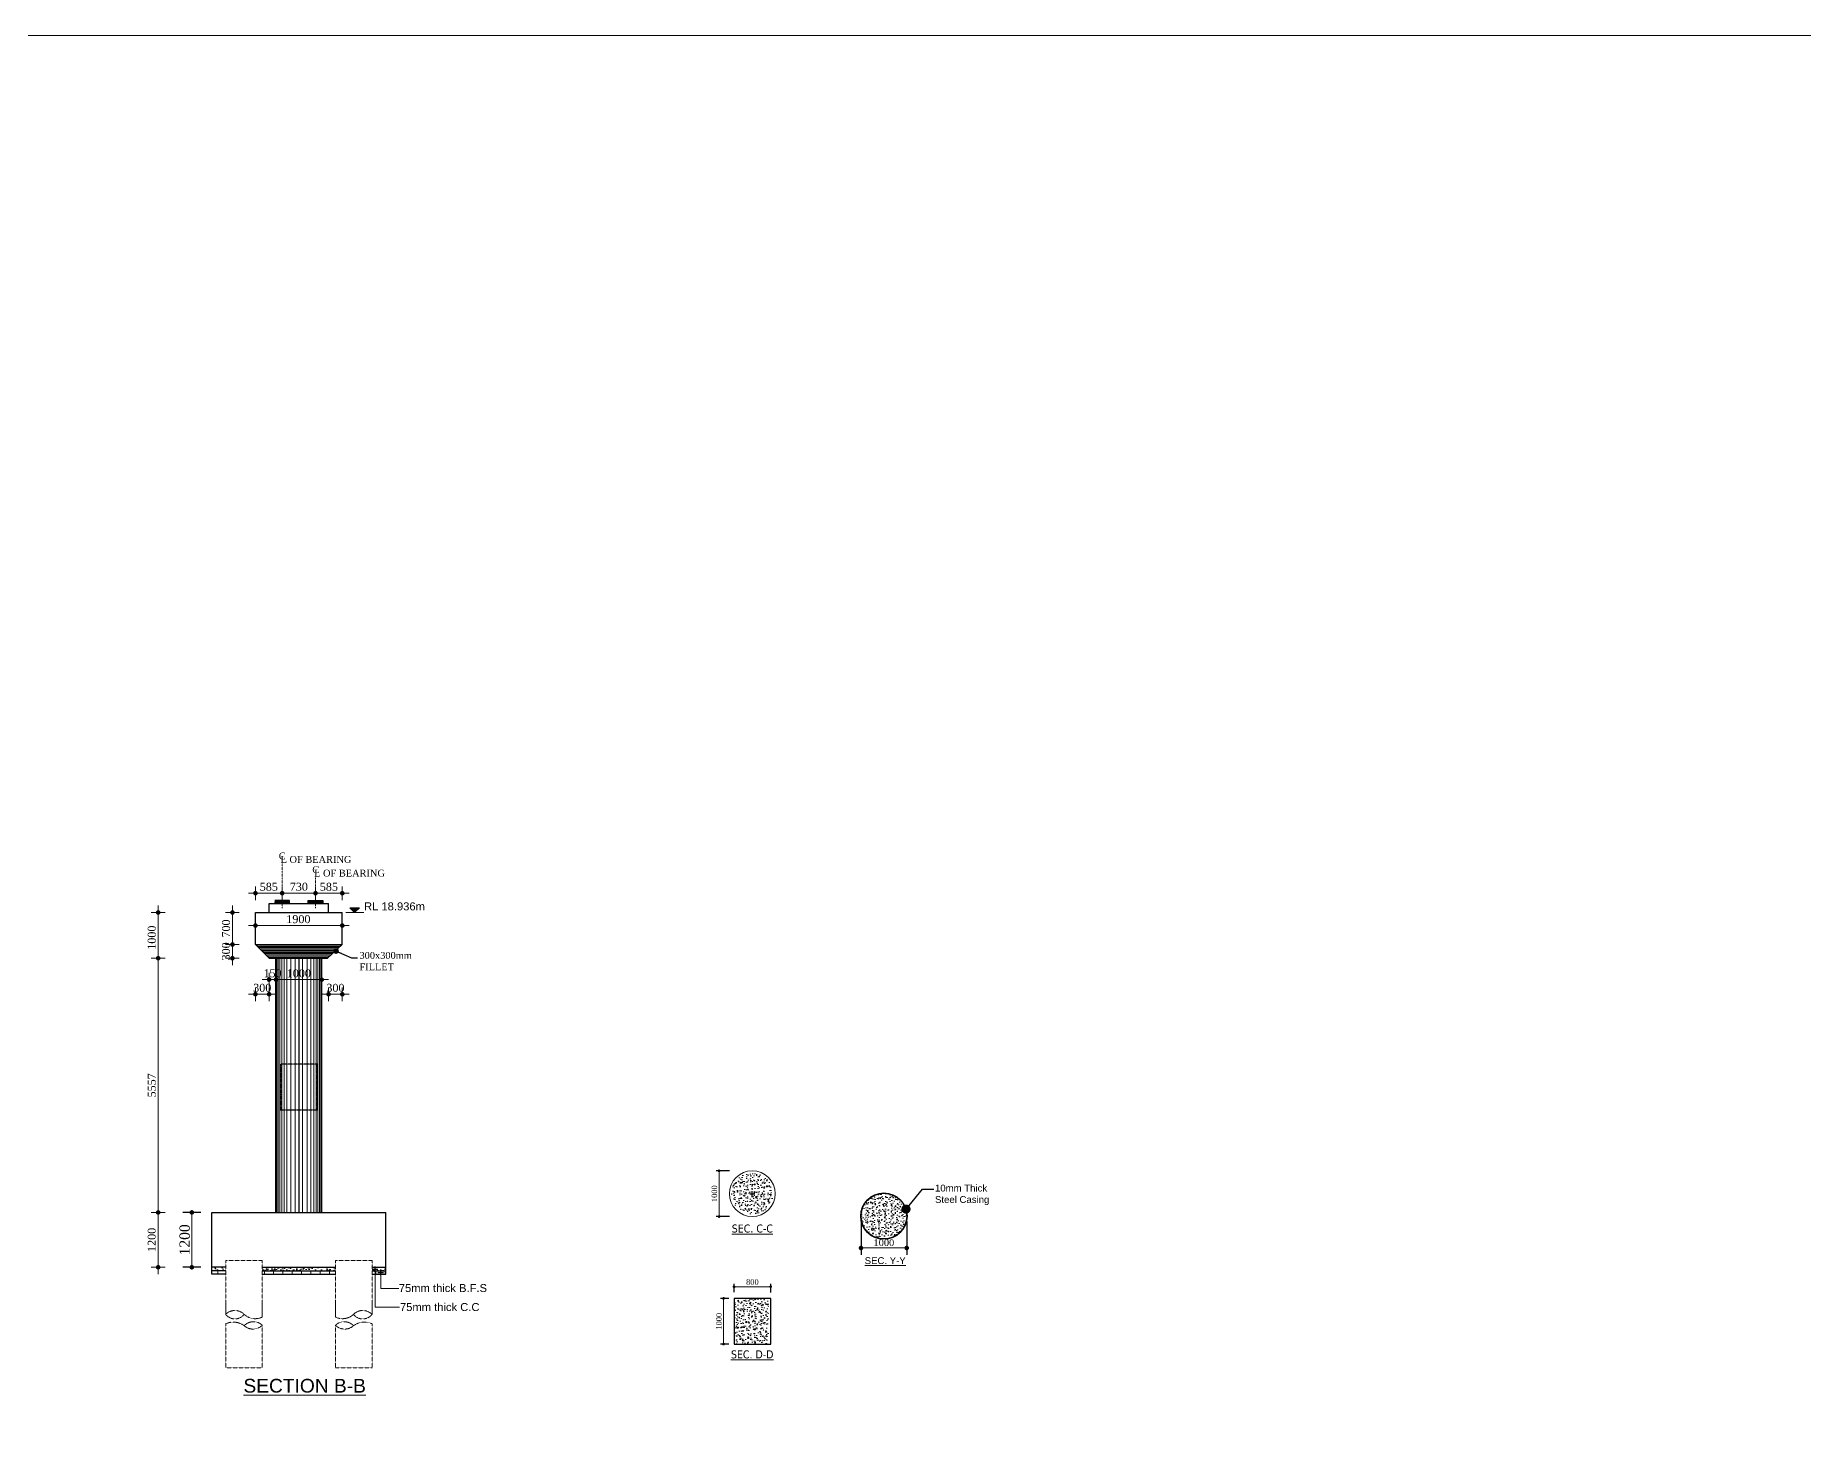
# Model space of a CAD drawing. Header units: millimetres. Extents: x -571543 to 35267, y -84886 to 197746.
# Drawn here: x -443008 to -404346, y -55518 to -25187 of the extents above; entities that cross this region are included whole.
import ezdxf

# ---------------------------------------------------------------- set-up
doc = ezdxf.new("R2010")
doc.units = ezdxf.units.MM
doc.header["$PDMODE"] = 2
for name, pattern in [('CENTER', [2, 1.25, -0.25, 0.25, -0.25]), ('DASHED', [0.75, 0.5, -0.25]), ('HIDDEN', [9.525, 6.35, -3.175])]:
    doc.linetypes.add(name, pattern=pattern)
doc.layers.get('Defpoints').update_dxf_attribs({"lineweight": 13})
for name, color, linetype, lineweight in [('Ber-1', 12, 'Continuous', 25), ('Center Line', 34, 'Continuous', 15), ('Deck Slab', 171, 'Continuous', 18), ('Dimision', 96, 'Continuous', 18), ('hatch', 65, 'Continuous', 15), ('Hatching', 65, 'Continuous', 20), ('Pile', 11, 'Continuous', 15), ('Text', 7, 'Continuous', 15)]:
    doc.layers.add(name, color=color, linetype=linetype, lineweight=lineweight)
doc.layers.add('Pire Line', color=11, linetype='Continuous')
doc.styles.add('ROMANS', font='arial.ttf', dxfattribs={"height": 200})
doc.styles.get("Standard").update_dxf_attribs({"font": 'times.ttf'})
doc.dimstyles.new('dim_50', dxfattribs={"dimtxt": 150, "dimasz": 3, "dimexe": 25, "dimexo": 25, "dimgap": 50, "dimtad": 1, "dimdec": 0, "dimtxsty": 'Standard', "dimblk": 'D_TIC', "dimcen": 52.5, "dimse1": 1, "dimse2": 1, "dimclrd": 256, "dimclre": 256, "dimclrt": 256, "dimadec": 0, "dimazin": 0, "dimtfac": 1, "dimtdec": 0, "dimtix": 1, "dimtmove": 0, "dimatfit": 3, "dimldrblk": 'DOT', "dimfxl": 25, "dimfxlon": 1, "dimlwd": -1, "dimarcsym": 0})
doc.dimstyles.new('ISO-25', dxfattribs={"dimtxt": 175, "dimasz": 100, "dimexe": 65, "dimexo": 115.625, "dimgap": 40, "dimtad": 1, "dimtoh": 1, "dimdec": 0, "dimtxsty": 'Standard', "dimblk": 'DOT', "dimcen": 300, "dimclrd": 256, "dimclre": 256, "dimclrt": 256, "dimadec": 0, "dimazin": 0, "dimtfac": 1, "dimtdec": 0, "dimtix": 1, "dimtmove": 0, "dimatfit": 3, "dimldrblk": 'DOT', "dimfxl": 75, "dimlwd": -1, "dimarcsym": 0})
doc.dimstyles.get("Standard").update_dxf_attribs({"dimtxt": 100, "dimasz": 100, "dimexe": 100, "dimexo": 100, "dimgap": 50, "dimtad": 1, "dimdec": 0, "dimlfac": -1, "dimzin": 0, "dimdsep": 46, "dimtxsty": 'Standard', "dimblk": 'DOT', "dimcen": 0, "dimclrd": 4, "dimclre": 4, "dimclrt": 4, "dimadec": 0, "dimazin": 0, "dimtfac": 1, "dimtdec": 0, "dimtix": 1, "dimtofl": 0, "dimtmove": 0, "dimatfit": 3, "dimfxl": 80, "dimtolj": 1, "dimtzin": 0, "dimlwd": 15, "dimarcsym": 2})

# ---------------------------------------------------------------- blocks, each defined once
blk = doc.blocks.new('_Dot')
at = {"color": 0, "linetype": 'ByBlock', "lineweight": -2}
blk.add_line((-0.5, 0), (-1, 0), dxfattribs=at)
at = {"color": 0, "linetype": 'ByBlock', "const_width": 0.5}
blk.add_lwpolyline([(-0.25, 0, 1), (0.25, 0, 1)], format="xyb", close=True, dxfattribs=at)
blk = doc.blocks.new('*D142')
at = {"layer": 'Defpoints', "color": 0, "ltscale": 5, "transparency": 16777216}
for p in [(-427715, -50013), (-428059, -51013), (-427713, -51013)]:
    blk.add_point(p, dxfattribs=at)
at = {"layer": 'Dimision', "lineweight": -2, "ltscale": 5, "transparency": 16777216}
for p, q in [((-427830, -50013), (-428124, -50013)), ((-427829, -51013), (-428124, -51013))]:
    blk.add_line(p, q, dxfattribs=at)
at = {"layer": 'Dimision', "ltscale": 5, "transparency": 16777216}
blk.add_line((-428059, -50073), (-428059, -50953), dxfattribs=at)
at = {"layer": 'Dimision', "ltscale": 5, "transparency": 16777216, "xscale": 60, "yscale": 60, "zscale": 60}
for p, rotation in [((-428059, -50013), 90), ((-428059, -51013), 270)]:
    blk.add_blockref('_Dot', p, dxfattribs=dict(at, rotation=rotation))
at = {"layer": 'Dimision', "ltscale": 5, "transparency": 16777216, "insert": (-428161, -50513), "char_height": 120, "attachment_point": 5, "rotation": 90}
blk.add_mtext('1000', dxfattribs=at)
blk = doc.blocks.new('*D143')
at = {"layer": 'Defpoints', "color": 0, "ltscale": 5, "transparency": 16777216}
for p in [(-426931, -52546), (-427731, -52782), (-426931, -52788)]:
    blk.add_point(p, dxfattribs=at)
at = {"layer": 'Dimision', "lineweight": -2, "ltscale": 5, "transparency": 16777216}
for p, q in [((-427731, -52667), (-427731, -52481)), ((-426931, -52672), (-426931, -52481))]:
    blk.add_line(p, q, dxfattribs=at)
at = {"layer": 'Dimision', "ltscale": 5, "transparency": 16777216}
blk.add_line((-427671, -52546), (-426991, -52546), dxfattribs=at)
at = {"layer": 'Dimision', "ltscale": 5, "transparency": 16777216, "xscale": 60, "yscale": 60, "zscale": 60, "rotation": 180}
blk.add_blockref('_Dot', (-427731, -52546), dxfattribs=at)
at = {"layer": 'Dimision', "ltscale": 5, "transparency": 16777216, "xscale": 60, "yscale": 60, "zscale": 60}
blk.add_blockref('_Dot', (-426931, -52546), dxfattribs=at)
at = {"layer": 'Dimision', "ltscale": 5, "transparency": 16777216, "insert": (-427331, -52445), "char_height": 120, "attachment_point": 5}
blk.add_mtext('800', dxfattribs=at)
blk = doc.blocks.new('*D166')
at = {"layer": 'Defpoints', "color": 0, "ltscale": 5, "transparency": 16777216}
for p in [(-427961, -52802), (-427731, -52802), (-427731, -53802)]:
    blk.add_point(p, dxfattribs=at)
at = {"layer": 'Dimision', "lineweight": -2, "ltscale": 5, "transparency": 16777216}
for p, q in [((-427847, -52802), (-428026, -52802)), ((-427847, -53802), (-428026, -53802))]:
    blk.add_line(p, q, dxfattribs=at)
at = {"layer": 'Dimision', "ltscale": 5, "transparency": 16777216}
blk.add_line((-427961, -53742), (-427961, -52862), dxfattribs=at)
at = {"layer": 'Dimision', "ltscale": 5, "transparency": 16777216, "xscale": 60, "yscale": 60, "zscale": 60}
for p, rotation in [((-427961, -52802), 90), ((-427961, -53802), 270)]:
    blk.add_blockref('_Dot', p, dxfattribs=dict(at, rotation=rotation))
at = {"layer": 'Dimision', "ltscale": 5, "transparency": 16777216, "insert": (-428062, -53302), "char_height": 120, "attachment_point": 5, "rotation": 90}
blk.add_mtext('1000', dxfattribs=at)
blk = doc.blocks.new('D_TIC')
at = {"layer": 'Dimision', "ltscale": 5}
for p, q in [((-60, 0), (60, 0)), ((0, 60), (0, -60))]:
    blk.add_line(p, q, dxfattribs=at)
at = {"layer": 'Dimision', "ltscale": 5, "const_width": 20}
blk.add_lwpolyline([(-10, 0, 1), (10, 0, 1)], format="xyb", close=True, dxfattribs=at)
blk = doc.blocks.new('*D111')
at = {"layer": 'Defpoints', "color": 0, "ltscale": 10, "transparency": 16777216}
for p in [(-440323, -44365), (-437906, -44365), (-437884, -45365)]:
    blk.add_point(p, dxfattribs=at)
at = {"layer": 'Dimision', "ltscale": 10, "transparency": 16777216}
blk.add_line((-440323, -45363), (-440323, -44368), dxfattribs=at)
at = {"layer": 'Dimision', "ltscale": 10, "transparency": 16777216, "xscale": 2.5, "yscale": 2.5, "zscale": 2.5}
for p, rotation in [((-440323, -44365), 90), ((-440323, -45365), 270)]:
    blk.add_blockref('D_TIC', p, dxfattribs=dict(at, rotation=rotation))
at = {"layer": 'Dimision', "lineweight": 25, "ltscale": 10, "transparency": 16777216, "insert": (-440462, -44915), "char_height": 175, "attachment_point": 5, "rotation": 90}
blk.add_mtext('1000', dxfattribs=at)
blk = doc.blocks.new('*D112')
at = {"layer": 'Defpoints', "color": 0, "ltscale": 10, "transparency": 16777216}
for p in [(-440323, -50922), (-438655, -50922), (-439414, -52122)]:
    blk.add_point(p, dxfattribs=at)
at = {"layer": 'Dimision', "ltscale": 10, "transparency": 16777216}
blk.add_line((-440323, -52119), (-440323, -50924), dxfattribs=at)
at = {"layer": 'Dimision', "ltscale": 10, "transparency": 16777216, "xscale": 2.5, "yscale": 2.5, "zscale": 2.5}
for p, rotation in [((-440323, -50922), 90), ((-440323, -52122), 270)]:
    blk.add_blockref('D_TIC', p, dxfattribs=dict(at, rotation=rotation))
at = {"layer": 'Dimision', "lineweight": 25, "ltscale": 10, "transparency": 16777216, "insert": (-440462, -51522), "char_height": 175, "attachment_point": 5, "rotation": 90}
blk.add_mtext('1200', dxfattribs=at)
blk = doc.blocks.new('*D113')
at = {"layer": 'Defpoints', "color": 0, "ltscale": 10, "transparency": 16777216}
for p in [(-438467, -45065), (-438700, -45365), (-438467, -45365)]:
    blk.add_point(p, dxfattribs=at)
at = {"layer": 'Dimision', "ltscale": 10, "transparency": 16777216}
for p, q in [((-438700, -45063), (-438700, -45060)), ((-438700, -45065), (-438700, -45365)), ((-438700, -45368), (-438700, -45370))]:
    blk.add_line(p, q, dxfattribs=at)
at = {"layer": 'Dimision', "ltscale": 10, "transparency": 16777216, "xscale": 2.5, "yscale": 2.5, "zscale": 2.5}
for p, rotation in [((-438700, -45065), 270), ((-438700, -45365), 90)]:
    blk.add_blockref('D_TIC', p, dxfattribs=dict(at, rotation=rotation))
at = {"layer": 'Dimision', "lineweight": 25, "ltscale": 10, "transparency": 16777216, "insert": (-438839, -45215), "char_height": 175, "attachment_point": 5, "rotation": 90}
blk.add_mtext('300', dxfattribs=at)
blk = doc.blocks.new('*D114')
at = {"layer": 'Defpoints', "color": 0, "ltscale": 10, "transparency": 16777216}
for p in [(-438699, -44365), (-438467, -44365), (-438467, -45065)]:
    blk.add_point(p, dxfattribs=at)
at = {"layer": 'Dimision', "ltscale": 10, "transparency": 16777216}
blk.add_line((-438699, -45063), (-438699, -44368), dxfattribs=at)
at = {"layer": 'Dimision', "ltscale": 10, "transparency": 16777216, "xscale": 2.5, "yscale": 2.5, "zscale": 2.5}
for p, rotation in [((-438699, -44365), 90), ((-438699, -45065), 270)]:
    blk.add_blockref('D_TIC', p, dxfattribs=dict(at, rotation=rotation))
at = {"layer": 'Dimision', "lineweight": 25, "ltscale": 10, "transparency": 16777216, "insert": (-438838, -44715), "char_height": 175, "attachment_point": 5, "rotation": 90}
blk.add_mtext('700', dxfattribs=at)
blk = doc.blocks.new('*D115')
at = {"layer": 'Defpoints', "color": 0, "ltscale": 10, "transparency": 16777216}
for p in [(-437612, -43943), (-438196, -44097), (-437612, -44097)]:
    blk.add_point(p, dxfattribs=at)
at = {"layer": 'Dimision', "ltscale": 10, "transparency": 16777216}
blk.add_line((-438194, -43943), (-437614, -43943), dxfattribs=at)
at = {"layer": 'Dimision', "ltscale": 10, "transparency": 16777216, "xscale": 2.5, "yscale": 2.5, "zscale": 2.5, "rotation": 180}
blk.add_blockref('D_TIC', (-438196, -43943), dxfattribs=at)
at = {"layer": 'Dimision', "ltscale": 10, "transparency": 16777216, "xscale": 2.5, "yscale": 2.5, "zscale": 2.5}
blk.add_blockref('D_TIC', (-437612, -43943), dxfattribs=at)
at = {"layer": 'Dimision', "lineweight": 25, "ltscale": 10, "transparency": 16777216, "insert": (-437904, -43804), "char_height": 175, "attachment_point": 5}
blk.add_mtext('585', dxfattribs=at)
blk = doc.blocks.new('*D116')
at = {"layer": 'Defpoints', "color": 0, "ltscale": 10, "transparency": 16777216}
for p in [(-436882, -43943), (-437612, -44097), (-436882, -44158)]:
    blk.add_point(p, dxfattribs=at)
at = {"layer": 'Dimision', "ltscale": 10, "transparency": 16777216}
blk.add_line((-437609, -43943), (-436885, -43943), dxfattribs=at)
at = {"layer": 'Dimision', "ltscale": 10, "transparency": 16777216, "xscale": 2.5, "yscale": 2.5, "zscale": 2.5, "rotation": 180}
blk.add_blockref('D_TIC', (-437612, -43943), dxfattribs=at)
at = {"layer": 'Dimision', "ltscale": 10, "transparency": 16777216, "xscale": 2.5, "yscale": 2.5, "zscale": 2.5}
blk.add_blockref('D_TIC', (-436882, -43943), dxfattribs=at)
at = {"layer": 'Dimision', "lineweight": 25, "ltscale": 10, "transparency": 16777216, "insert": (-437247, -43803), "char_height": 175, "attachment_point": 5}
blk.add_mtext('730', dxfattribs=at)
blk = doc.blocks.new('*D117')
at = {"layer": 'Defpoints', "color": 0, "ltscale": 10, "transparency": 16777216}
for p in [(-436297, -43943), (-436882, -44158), (-436297, -44132)]:
    blk.add_point(p, dxfattribs=at)
at = {"layer": 'Dimision', "ltscale": 10, "transparency": 16777216}
blk.add_line((-436880, -43943), (-436300, -43943), dxfattribs=at)
at = {"layer": 'Dimision', "ltscale": 10, "transparency": 16777216, "xscale": 2.5, "yscale": 2.5, "zscale": 2.5, "rotation": 180}
blk.add_blockref('D_TIC', (-436882, -43943), dxfattribs=at)
at = {"layer": 'Dimision', "ltscale": 10, "transparency": 16777216, "xscale": 2.5, "yscale": 2.5, "zscale": 2.5}
blk.add_blockref('D_TIC', (-436297, -43943), dxfattribs=at)
at = {"layer": 'Dimision', "lineweight": 25, "ltscale": 10, "transparency": 16777216, "insert": (-436590, -43804), "char_height": 175, "attachment_point": 5}
blk.add_mtext('585', dxfattribs=at)
blk = doc.blocks.new('*D118')
at = {"layer": 'Defpoints', "color": 0, "ltscale": 10, "transparency": 16777216}
for p in [(-437747, -45365), (-436747, -45365), (-436747, -45833)]:
    blk.add_point(p, dxfattribs=at)
at = {"layer": 'Dimision', "ltscale": 10, "transparency": 16777216}
blk.add_line((-437744, -45833), (-436749, -45833), dxfattribs=at)
at = {"layer": 'Dimision', "ltscale": 10, "transparency": 16777216, "xscale": 2.5, "yscale": 2.5, "zscale": 2.5, "rotation": 180}
blk.add_blockref('D_TIC', (-437747, -45833), dxfattribs=at)
at = {"layer": 'Dimision', "ltscale": 10, "transparency": 16777216, "xscale": 2.5, "yscale": 2.5, "zscale": 2.5}
blk.add_blockref('D_TIC', (-436747, -45833), dxfattribs=at)
at = {"layer": 'Dimision', "lineweight": 25, "ltscale": 10, "transparency": 16777216, "insert": (-437247, -45694), "char_height": 175, "attachment_point": 5}
blk.add_mtext('1000', dxfattribs=at)
blk = doc.blocks.new('*D119')
at = {"layer": 'Defpoints', "color": 0, "ltscale": 10, "transparency": 16777216}
for p in [(-437897, -45365), (-437747, -45365), (-437897, -45833)]:
    blk.add_point(p, dxfattribs=at)
at = {"layer": 'Dimision', "ltscale": 10, "transparency": 16777216}
for p, q in [((-437900, -45833), (-437902, -45833)), ((-437747, -45833), (-437897, -45833)), ((-437744, -45833), (-437742, -45833))]:
    blk.add_line(p, q, dxfattribs=at)
at = {"layer": 'Dimision', "ltscale": 10, "transparency": 16777216, "xscale": 2.5, "yscale": 2.5, "zscale": 2.5}
blk.add_blockref('D_TIC', (-437897, -45833), dxfattribs=at)
at = {"layer": 'Dimision', "ltscale": 10, "transparency": 16777216, "xscale": 2.5, "yscale": 2.5, "zscale": 2.5, "rotation": 180}
blk.add_blockref('D_TIC', (-437747, -45833), dxfattribs=at)
at = {"layer": 'Dimision', "lineweight": 25, "ltscale": 10, "transparency": 16777216, "insert": (-437822, -45694), "char_height": 175, "attachment_point": 5}
blk.add_mtext('150', dxfattribs=at)
blk = doc.blocks.new('*D120')
at = {"layer": 'Defpoints', "color": 0, "ltscale": 10, "transparency": 16777216}
for p in [(-438197, -44650), (-436297, -44650), (-436297, -44650)]:
    blk.add_point(p, dxfattribs=at)
at = {"layer": 'Dimision', "ltscale": 10, "transparency": 16777216}
blk.add_line((-438194, -44650), (-436300, -44650), dxfattribs=at)
at = {"layer": 'Dimision', "ltscale": 10, "transparency": 16777216, "xscale": 2.5, "yscale": 2.5, "zscale": 2.5, "rotation": 180}
blk.add_blockref('D_TIC', (-438197, -44650), dxfattribs=at)
at = {"layer": 'Dimision', "ltscale": 10, "transparency": 16777216, "xscale": 2.5, "yscale": 2.5, "zscale": 2.5}
blk.add_blockref('D_TIC', (-436297, -44650), dxfattribs=at)
at = {"layer": 'Dimision', "lineweight": 25, "ltscale": 10, "transparency": 16777216, "insert": (-437257, -44511), "char_height": 175, "attachment_point": 5}
blk.add_mtext('1900', dxfattribs=at)
blk = doc.blocks.new('*D121')
at = {"layer": 'Defpoints', "color": 0, "ltscale": 10, "transparency": 16777216}
for p in [(-440323, -45365), (-438867, -45365), (-438655, -50922)]:
    blk.add_point(p, dxfattribs=at)
at = {"layer": 'Dimision', "ltscale": 10, "transparency": 16777216}
blk.add_line((-440323, -50919), (-440323, -45368), dxfattribs=at)
at = {"layer": 'Dimision', "ltscale": 10, "transparency": 16777216, "xscale": 2.5, "yscale": 2.5, "zscale": 2.5}
for p, rotation in [((-440323, -45365), 90), ((-440323, -50922), 270)]:
    blk.add_blockref('D_TIC', p, dxfattribs=dict(at, rotation=rotation))
at = {"layer": 'Dimision', "lineweight": 25, "ltscale": 10, "transparency": 16777216, "insert": (-440463, -48144), "char_height": 175, "attachment_point": 5, "rotation": 90}
blk.add_mtext('5557', dxfattribs=at)
blk = doc.blocks.new('*D76')
at = {"layer": 'Defpoints', "color": 0, "ltscale": 3, "transparency": 16777216}
for p in [(-438372, -50922), (-439587, -52122), (-438793, -52122)]:
    blk.add_point(p, dxfattribs=at)
at = {"layer": 'Dimision', "lineweight": -2, "ltscale": 3, "transparency": 16777216}
for p, q in [((-439387, -50922), (-439787, -50922)), ((-439387, -52122), (-439787, -52122))]:
    blk.add_line(p, q, dxfattribs=at)
at = {"layer": 'Dimision', "ltscale": 3, "transparency": 16777216}
blk.add_line((-439587, -51022), (-439587, -52022), dxfattribs=at)
at = {"layer": 'Dimision', "ltscale": 3, "transparency": 16777216, "xscale": 100, "yscale": 100, "zscale": 100}
for p, rotation in [((-439587, -50922), 90), ((-439587, -52122), 270)]:
    blk.add_blockref('_Dot', p, dxfattribs=dict(at, rotation=rotation))
at = {"layer": 'Dimision', "ltscale": 3, "transparency": 16777216, "insert": (-439742, -51522), "char_height": 225, "attachment_point": 5, "rotation": 90}
blk.add_mtext('1200', dxfattribs=at)
blk = doc.blocks.new('DOT')
at = {"color": 7}
for p, q in [((-1.5, 0), (1.5, 0)), ((0, 1.5), (0, -1.5))]:
    blk.add_line(p, q, dxfattribs=at)
at = {"color": 7, "const_width": 0.5}
blk.add_lwpolyline([(-0.25, 0, 1), (0.25, 0, 1)], format="xyb", close=True, dxfattribs=at)
blk = doc.blocks.new('*D192')
at = {"layer": 'Defpoints', "color": 0, "ltscale": 3, "transparency": 16777216}
for p in [(-438197, -45064), (-437897, -45365), (-438197, -46152)]:
    blk.add_point(p, dxfattribs=at)
at = {"layer": 'Dimision', "ltscale": 3, "transparency": 16777216}
for p, q in [((-438199, -46152), (-438202, -46152)), ((-437897, -46152), (-438197, -46152)), ((-437895, -46152), (-437892, -46152))]:
    blk.add_line(p, q, dxfattribs=at)
at = {"layer": 'Dimision', "ltscale": 3, "transparency": 16777216, "xscale": 2.5, "yscale": 2.5, "zscale": 2.5}
blk.add_blockref('D_TIC', (-438197, -46152), dxfattribs=at)
at = {"layer": 'Dimision', "ltscale": 3, "transparency": 16777216, "xscale": 2.5, "yscale": 2.5, "zscale": 2.5, "rotation": 180}
blk.add_blockref('D_TIC', (-437897, -46152), dxfattribs=at)
at = {"layer": 'Dimision', "ltscale": 3, "transparency": 16777216, "insert": (-438047, -46013), "char_height": 175, "attachment_point": 5}
blk.add_mtext('300', dxfattribs=at)
blk = doc.blocks.new('*D77')
at = {"layer": 'Defpoints', "color": 0, "ltscale": 3, "transparency": 16777216}
for p in [(-436297, -45064), (-436597, -45365), (-436297, -46152)]:
    blk.add_point(p, dxfattribs=at)
at = {"layer": 'Dimision', "ltscale": 3, "transparency": 16777216}
for p, q in [((-436599, -46152), (-436602, -46152)), ((-436597, -46152), (-436297, -46152)), ((-436295, -46152), (-436292, -46152))]:
    blk.add_line(p, q, dxfattribs=at)
at = {"layer": 'Dimision', "ltscale": 3, "transparency": 16777216, "xscale": 2.5, "yscale": 2.5, "zscale": 2.5}
blk.add_blockref('D_TIC', (-436597, -46152), dxfattribs=at)
at = {"layer": 'Dimision', "ltscale": 3, "transparency": 16777216, "xscale": 2.5, "yscale": 2.5, "zscale": 2.5, "rotation": 180}
blk.add_blockref('D_TIC', (-436297, -46152), dxfattribs=at)
at = {"layer": 'Dimision', "ltscale": 3, "transparency": 16777216, "insert": (-436447, -46013), "char_height": 175, "attachment_point": 5}
blk.add_mtext('300', dxfattribs=at)
blk = doc.blocks.new('*D473')
at = {"layer": 'Defpoints', "color": 0, "ltscale": 3, "transparency": 16777216}
for p in [(-424956, -51003), (-423956, -51003), (-424956, -51700)]:
    blk.add_point(p, dxfattribs=at)
at = {"layer": 'Dimision', "color": 1, "lineweight": -2, "ltscale": 3, "transparency": 16777216}
for p, q in [((-424956, -51118), (-424956, -51850)), ((-423956, -51118), (-423956, -51850))]:
    blk.add_line(p, q, dxfattribs=at)
at = {"layer": 'Dimision', "ltscale": 3, "transparency": 16777216}
blk.add_line((-424056, -51700), (-424856, -51700), dxfattribs=at)
at = {"layer": 'Dimision', "ltscale": 3, "transparency": 16777216, "xscale": 100, "yscale": 100, "zscale": 100, "rotation": 180}
blk.add_blockref('_Dot', (-424956, -51700), dxfattribs=at)
at = {"layer": 'Dimision', "ltscale": 3, "transparency": 16777216, "xscale": 100, "yscale": 100, "zscale": 100}
blk.add_blockref('_Dot', (-423956, -51700), dxfattribs=at)
at = {"layer": 'Dimision', "ltscale": 3, "transparency": 16777216, "insert": (-424456, -51584), "char_height": 150, "attachment_point": 5}
blk.add_mtext('1000', dxfattribs=at)

msp = doc.modelspace()

# ---------------------------------------------------------------- hatches: boundary and pattern name
at = {"layer": 'Deck Slab', "ltscale": 10}
h = msp.add_hatch(color=256, dxfattribs=at)
h.paths.add_polyline_path([(-437611.8, -44167.5), (-437611.8, -44102.5), (-437771.8, -44102.5), (-437771.8, -44167.5)])
h.paths.add_polyline_path([(-437451.8, -44167.5), (-437451.8, -44102.5), (-437611.8, -44102.5), (-437611.8, -44167.5)])
h = msp.add_hatch(color=256, dxfattribs=at)
h.paths.add_polyline_path([(-436882.3, -44167.5), (-436882.3, -44102.5), (-436722.3, -44102.5), (-436722.3, -44167.5)])
h.paths.add_polyline_path([(-437042.3, -44167.5), (-437042.3, -44102.5), (-436882.3, -44102.5), (-436882.3, -44167.5)])
at = {"layer": 'Dimision', "ltscale": 5}
msp.add_hatch(color=256, dxfattribs=at).paths.add_polyline_path([(-436133.1, -44259.4), (-435921, -44259.4), (-436027, -44365.5)])
at = {"layer": 'hatch'}
h = msp.add_hatch(dxfattribs=at)
h.set_pattern_fill('AR-B88', color=256)
h.set_pattern_definition([(0, (-1020.12, -120845.25), (0, 203.2), []), (90, (-1020.12, -120845.25), (-101.6, 203.2), [203.2, -203.2])])
h.paths.add_polyline_path([(-435721.9, -52197), (-435721.9, -52272), (-435296.9, -52272), (-435296.9, -52197)])
h.paths.add_polyline_path([(-438046.9, -52197), (-438046.9, -52272), (-436446.9, -52272), (-436446.9, -52197)])
h.paths.add_polyline_path([(-438846.9, -52272), (-438846.9, -52197), (-439196.9, -52197), (-439196.9, -52272)])
at = {"layer": 'Hatching', "ltscale": 5}
h = msp.add_hatch(dxfattribs=at)
h.set_pattern_fill('AR-CONC', color=256, style=0)
h.set_pattern_definition([(50, (-522983.12, -168268.57), (182.18467, -15.93909), [19.05, -209.55]), (355, (-522983.12, -168268.57), (-35.24283, 191.05664), [15.24, -167.64]), (100.451, (-522967.94, -168269.9), (146.9425, 175.11669), [16.19, -178.09]), (46.1842, (-522983.12, -168217.77), (271.07904, -42.04233), [28.575, -314.325]), (96.6356, (-522960.53, -168221.28), (237.40423, 247.42556), [24.285, -267.135]), (351.184, (-522983.12, -168217.77), (237.4046, 247.4251), [22.86, -251.46]), (21, (-522957.72, -168230.47), (151.61488, -102.26552), [19.05, -209.55]), (326, (-522957.72, -168230.47), (61.80203, 184.18797), [15.24, -167.64]), (71.4514, (-522945.08, -168239), (213.4165, 81.92286), [16.19, -178.09]), (37.5, (-522983.12, -168268.57), (3.088603, 84.55504), [0, -165.608, 0, -170.18, 0, -168.275]), (7.5, (-522983.12, -168268.57), (66.81966, 100.180575), [0, -97.028, 0, -161.798, 0, -64.135]), (327.5, (-523039.76, -168268.57), (135.590595, -5.728744), [0, -63.5, 0, -198.12, 0, -262.89]), (317.5, (-523065.16, -168268.57), (148.12918, 25.42649), [0, -82.55, 0, -131.572, 0, -186.69])])
edge = h.paths.add_edge_path()
edge.add_arc((-427333.4, -50512.8), 450, 180, 360)
edge.add_arc((-427333.4, -50512.8), 450, 0, 180)
at = {"layer": 'Hatching', "ltscale": 0.25}
h = msp.add_hatch(dxfattribs=at)
h.set_pattern_fill('AR-CONC', color=256, style=0)
h.set_pattern_definition([(50, (-78879.11, -175181.65), (182.18467, -15.939086), [19.05, -209.55]), (355, (-78879.11, -175181.65), (-35.24342, 191.05685), [15.24, -167.64058]), (100.451445, (-78863.93, -175182.97), (146.94125, 175.11775), [16.19001, -178.09024]), (46.1842, (-78879.11, -175130.85), (271.07904, -42.04233), [28.575, -314.325]), (96.63556, (-78856.52, -175134.35), (237.40413, 247.42612), [24.28502, -267.1356]), (351.18415, (-78879.11, -175130.85), (237.40413, 247.42612), [22.85997, -251.45973]), (21, (-78853.71, -175143.55), (151.61439, -102.2652), [19.05, -209.55]), (326, (-78853.71, -175143.55), (61.80203, 184.18797), [15.24, -167.64]), (71.451445, (-78841.08, -175152.07), (213.41642, 81.92277), [16.19001, -178.08994]), (37.5, (-78879.115, -175181.645), (3.088603, 84.555039), [0, -165.608, 0, -170.18, 0, -168.275]), (7.5, (-78879.115, -175181.645), (66.819663, 100.180575), [0, -97.028, 0, -161.798, 0, -64.135]), (327.5, (-78935.76, -175181.645), (135.590595, -5.728744), [0, -63.5, 0, -198.12, 0, -262.89]), (317.5, (-78961.16, -175181.65), (148.12918, 25.42649), [0, -82.55, 0, -131.572, 0, -186.69])])
edge = h.paths.add_edge_path()
edge.add_arc((-424455.5, -51002.7), 500, 0, 360)
at = {"layer": 'Hatching', "ltscale": 3}
h = msp.add_hatch(dxfattribs=at)
h.set_pattern_fill('AR-CONC', color=256, style=0)
h.set_pattern_definition([(50, (-600.32, -113178.59), (182.18467, -15.939086), [19.05, -209.55]), (355, (-600.32, -113178.59), (-35.24342, 191.056845), [15.24, -167.640584]), (100.451445, (-585.13, -113179.91), (146.94125, 175.11775), [16.19001, -178.090245]), (46.1842, (-600.32, -113127.79), (271.07904, -42.04233), [28.575, -314.325]), (96.63556, (-577.73, -113131.3), (237.40413, 247.42612), [24.28502, -267.1356]), (351.18415, (-600.32, -113127.8), (237.40413, 247.42612), [22.85997, -251.45973]), (21, (-574.92, -113140.49), (151.61439, -102.2652), [19.05, -209.55]), (326, (-574.92, -113140.49), (61.80203, 184.18797), [15.24, -167.64]), (71.451445, (-562.28, -113149), (213.41642, 81.92277), [16.19001, -178.08994]), (37.5, (-600.315, -113178.586), (3.088603, 84.555039), [0, -165.608, 0, -170.18, 0, -168.275]), (7.5, (-600.315, -113178.59), (66.819663, 100.180575), [0, -97.028, 0, -161.798, 0, -64.135]), (327.5, (-656.96, -113178.586), (135.590595, -5.728744), [0, -63.5, 0, -198.12, 0, -262.89]), (317.5, (-682.36, -113178.59), (148.12918, 25.42649), [0, -82.55, 0, -131.572, 0, -186.69])])
h.paths.add_polyline_path([(-426981, -52801.9), (-427731, -52801.9), (-427731, -53801.9), (-426981, -53801.9)])
at = {"layer": 'Pile', "ltscale": 0.1}
h = msp.add_hatch(dxfattribs=at)
h.set_pattern_fill('AR-CONC', color=256, style=0)
h.set_pattern_definition([(50, (-1020.12, -120845.25), (182.18467, -15.939086), [19.05, -209.55]), (355, (-1020.12, -120845.25), (-35.24342, 191.056845), [15.24, -167.640584]), (100.451445, (-1004.94, -120846.58), (146.94125, 175.11775), [16.19001, -178.090245]), (46.1842, (-1020.12, -120794.45), (271.07904, -42.04233), [28.575, -314.325]), (96.63556, (-997.53, -120797.95), (237.40413, 247.42612), [24.28502, -267.1356]), (351.18415, (-1020.12, -120794.45), (237.40413, 247.42612), [22.85997, -251.45973]), (21, (-994.72, -120807.15), (151.61439, -102.2652), [19.05, -209.55]), (326, (-994.72, -120807.15), (61.80203, 184.18797), [15.24, -167.64]), (71.451445, (-982.09, -120815.67), (213.41642, 81.92277), [16.19001, -178.08994]), (37.5, (-1020.125, -120845.25), (3.088603, 84.555039), [0, -165.608, 0, -170.18, 0, -168.275]), (7.5, (-1020.12, -120845.25), (66.819663, 100.180575), [0, -97.028, 0, -161.798, 0, -64.135]), (327.5, (-1076.767, -120845.25), (135.590595, -5.728744), [0, -63.5, 0, -198.12, 0, -262.89]), (317.5, (-1102.17, -120845.25), (148.12918, 25.42649), [0, -82.55, 0, -131.572, 0, -186.69])])
h.paths.add_polyline_path([(-438846.9, -52122), (-439146.9, -52122), (-439146.9, -52197), (-438846.9, -52197)])
h.paths.add_polyline_path([(-436446.9, -52122), (-438046.9, -52122), (-438046.9, -52197), (-436446.9, -52197)])
h.paths.add_polyline_path([(-435346.9, -52122), (-435646.9, -52122), (-435646.9, -52197), (-435346.9, -52197)])

# ---------------------------------------------------------------- linework, layer by layer
at = {"layer": 'Ber-1', "linetype": 'Continuous', "ltscale": 250}
for p, q in [((-436746.9, -45365.5), (-437746.9, -45365.5)), ((-437246.9, -45365.5), (-437246.9, -50922))]:
    msp.add_line(p, q, dxfattribs=at)
at = {"layer": 'Center Line', "linetype": 'CENTER', "ltscale": 0.15}
for p, q in [((-437611.8, -44269), (-437611.8, -43263.6)), ((-436882.3, -44269), (-436882.3, -43573.7))]:
    msp.add_line(p, q, dxfattribs=at)
at = {"layer": 'Dimision', "ltscale": 5}
msp.add_line((-435823.9, -44365.5), (-436220.7, -44365.5), dxfattribs=at)
msp.add_lwpolyline([(-436133.1, -44259.4), (-435921, -44259.4), (-436027, -44365.5)], close=True, dxfattribs=at)
at = {"layer": 'Dimision', "color": 3, "linetype": 'HIDDEN', "lineweight": 25}
msp.add_lwpolyline([(-437646.9, -48679), (-436846.9, -48679), (-436846.9, -47679), (-437646.9, -47679)], close=True, dxfattribs=at)
at = {"layer": 'Hatching', "lineweight": 0, "ltscale": 5}
for p, q in [((-437728, -50922), (-437728, -45365.5)), ((-437701.1, -50922), (-437701.1, -45365.5)), ((-437665.2, -50922), (-437665.2, -45365.5)), ((-437622.7, -50922), (-437622.7, -45365.5)), ((-437571.4, -50922), (-437571.4, -45365.5)), ((-437509.3, -50922), (-437509.3, -45365.5)), ((-437425.2, -50922), (-437425.2, -45365.5)), ((-437327.1, -50922), (-437327.1, -45365.5)), ((-437169.8, -50922), (-437169.8, -45365.5)), ((-437068.6, -50922), (-437068.6, -45365.5)), ((-436984.5, -50922), (-436984.5, -45365.5)), ((-436922.5, -50922), (-436922.5, -45365.5)), ((-436871.2, -50922), (-436871.2, -45365.5)), ((-436828.6, -50922), (-436828.6, -45365.5)), ((-436792.8, -50922), (-436792.8, -45365.5)), ((-436765.9, -50922), (-436765.9, -45365.5))]:
    msp.add_line(p, q, dxfattribs=at)
at = {"layer": 'Hatching', "ltscale": 3}
msp.add_line((-435596.9, -52122), (-435596.9, -52122), dxfattribs=at)
msp.add_lwpolyline([(-471658.2, -25187.2), (-323980.8, -25187.2), (-323980.8, -84885.6), (-471658.2, -84885.6)], close=True, dxfattribs=at)
at = {"layer": 'Hatching', "ltscale": 5}
for points in [[(-438182.5, -45078.8), (-436312.8, -45078.8)], [(-438155.9, -45105.4), (-436341.5, -45105.4)], [(-438129.4, -45132.1), (-436370.2, -45132.1)], [(-438102.9, -45158.8), (-436398.9, -45158.8)], [(-438076.3, -45185.5), (-436427.6, -45185.5)], [(-438049.8, -45212.1), (-436456.3, -45212.1)], [(-438023.3, -45238.8), (-436485, -45238.8)], [(-437998.4, -45263.8), (-436511.9, -45263.8)], [(-437971.9, -45290.5), (-436540.6, -45290.5)], [(-437943.8, -45318.8), (-436571, -45318.8)], [(-437910.4, -45352.3), (-436607.1, -45352.3)]]:
    msp.add_lwpolyline(points, dxfattribs=at)
at = {"layer": 'Hatching', "ltscale": 3}
msp.add_circle((-427333.4, -50512.8), 500, dxfattribs=at)
at = {"layer": 'Pile', "linetype": 'DASHED', "ltscale": 5}
for p, q in [((-438846.9, -51972), (-438846.9, -53150.9)), ((-438046.9, -51972), (-438846.9, -51972)), ((-438046.9, -51972), (-438046.9, -53209.5)), ((-436446.9, -51972), (-436446.9, -53209.5)), ((-436446.9, -51972), (-435646.9, -51972)), ((-435646.9, -51972), (-435646.9, -53150.9)), ((-438846.9, -53150.9), (-438846.9, -52928.8)), ((-438046.9, -53209.5), (-438046.9, -52928.8)), ((-436446.9, -53209.5), (-436446.9, -52928.8)), ((-435646.9, -53150.9), (-435646.9, -52928.8)), ((-438846.9, -54323.3), (-438846.9, -53357.7)), ((-438046.9, -54323.3), (-438046.9, -53388.8)), ((-436446.9, -54323.3), (-436446.9, -53388.8)), ((-435646.9, -54323.3), (-435646.9, -53357.7)), ((-438846.9, -54323.3), (-438046.9, -54323.3)), ((-435646.9, -54323.3), (-436446.9, -54323.3))]:
    msp.add_line(p, q, dxfattribs=at)
for points in [[(-438046.9, -53209.5, -0.313716), (-438441.8, -53150.9, 0.4170802), (-438846.9, -53150.9, 0.4954139), (-438441.8, -53150.9)], [(-438846.9, -53357.7, -0.2776079), (-438441.8, -53400.2, 0.3973499), (-438046.9, -53388.8, 0.418014), (-438441.8, -53400.2)], [(-436446.9, -53209.5, 0.313716), (-436052, -53150.9, -0.4170802), (-435646.9, -53150.9, -0.4954139), (-436052, -53150.9)], [(-435646.9, -53357.7, 0.2776079), (-436052, -53400.2, -0.3973499), (-436446.9, -53388.8, -0.418014), (-436052, -53400.2)]]:
    msp.add_lwpolyline(points, format="xyb", dxfattribs=at)
at = {"layer": 'Pire Line', "ltscale": 10}
for p, q in [((-438196.8, -45064.3), (-438196.8, -44365.5)), ((-438196.8, -44365.5), (-436297.3, -44365.5)), ((-437896.8, -44167.5), (-436597.3, -44167.5)), ((-438196.8, -45064.3), (-437897.3, -45365.5)), ((-438196.8, -45064.3), (-436297.3, -45064.3)), ((-436297.3, -45064.3), (-436621.3, -45365.5)), ((-437897.3, -45365.5), (-436621.3, -45365.5))]:
    msp.add_line(p, q, dxfattribs=at)
at = {"layer": 'Pire Line', "ltscale": 5}
for p, q in [((-437896.8, -44365.5), (-437896.8, -44167.5)), ((-437451.8, -44102.5), (-437771.8, -44102.5)), ((-437771.8, -44122.5), (-437771.8, -44167.5)), ((-437771.8, -44122.5), (-437771.8, -44167.5)), ((-437764.7, -44167.5), (-437457.7, -44167.5)), ((-437451.8, -44167.5), (-437451.8, -44102.5)), ((-437042.3, -44102.5), (-436722.3, -44102.5)), ((-437042.3, -44167.5), (-437042.3, -44102.5)), ((-436729.3, -44167.5), (-437036.3, -44167.5)), ((-436722.3, -44102.5), (-436722.3, -44167.5)), ((-436722.3, -44102.5), (-436722.3, -44167.5)), ((-436597.3, -44365.5), (-436597.3, -44167.5)), ((-436297.3, -45064.3), (-436297.3, -44365.5)), ((-437746.9, -50922), (-437746.9, -45365.5)), ((-436746.9, -50922), (-436746.9, -45365.5)), ((-439146.9, -52272), (-439146.9, -50922)), ((-435346.9, -52272), (-435346.9, -50922)), ((-438846.9, -52122), (-439146.9, -52122)), ((-438046.9, -52122), (-436446.9, -52122)), ((-435646.9, -52122), (-435346.9, -52122)), ((-438846.9, -52197), (-439146.9, -52197)), ((-438846.9, -52272), (-439146.9, -52272)), ((-438046.9, -52197), (-436446.9, -52197)), ((-438046.9, -52272), (-436446.9, -52272)), ((-435646.9, -52197), (-435346.9, -52197)), ((-435646.9, -52272), (-435346.9, -52272)), ((-427731, -52801.9), (-427731, -53801.9)), ((-426931, -52801.9), (-427731, -52801.9)), ((-426931, -53801.9), (-426931, -52801.9)), ((-427731, -53801.9), (-426931, -53801.9))]:
    msp.add_line(p, q, dxfattribs=at)
at = {"layer": 'Pire Line'}
for p, q in [((-427385.9, -50512.8), (-427280.9, -50512.8)), ((-427333.4, -50565.3), (-427333.4, -50460.3))]:
    msp.add_line(p, q, dxfattribs=at)
at = {"layer": 'Pire Line', "color": 7, "ltscale": 10}
msp.add_lwpolyline([(-436096.8, -45357.2), (-435962.8, -45357.2)], dxfattribs=at)
at = {"layer": 'Pire Line', "ltscale": 5}
msp.add_lwpolyline([(-439146.9, -50922), (-435346.9, -50922)], dxfattribs=at)
at = {"layer": 'Pire Line', "ltscale": 3}
for radius in [507.5, 505, 502.5, 500]:
    msp.add_circle((-424455.5, -51002.7), radius, dxfattribs=at)

# ---------------------------------------------------------------- texts
at = {"layer": 'Text', "style": 'ROMANS'}
for s, height, p in [('RL 18.936m ', 175, (-435822.3, -44318.5)), ('%%USEC. Y-Y', 150, (-424875.8, -52051.3)), ('%%USECTION B-B', 300, (-438458.4, -54861.5))]:
    msp.add_text(s, height=height, dxfattribs=at).set_placement(p)
at = {"layer": 'Text', "char_height": 150, "width": 8235.459, "attachment_point": 1}
for s, insert in [('C', (-437685.1, -43053.6)), ('L OF BEARING', (-437645.6, -43129.4)), ('C', (-436953.2, -43353.2)), ('L OF BEARING', (-436913.8, -43429))]:
    msp.add_mtext(s, dxfattribs=dict(at, insert=insert))
at = {"layer": 'Text', "linetype": 'Continuous', "ltscale": 250, "insert": (-435921.8, -45227.8), "char_height": 150, "width": 975.623, "attachment_point": 1}
msp.add_mtext('300x300mm FILLET', dxfattribs=at)
at = {"layer": 'Text', "insert": (-423338.5, -50315), "char_height": 150, "width": 1535.681, "attachment_point": 1, "style": 'ROMANS'}
msp.add_mtext('10mm Thick Steel Casing', dxfattribs=at)
at = {"layer": 'Text', "char_height": 175, "attachment_point": 5, "style": 'ROMANS'}
for s, insert in [('{\\fTahoma|b0|i0|c0|p34;\\LSEC. C-C}', (-427332, -51275.8)), ('75mm thick B.F.S', (-434097.1, -52577)), ('75mm thick C.C', (-434166.8, -52992.6)), ('{\\fTahoma|b0|i0|c0|p34;\\LSEC. D-D}', (-427335.2, -54027.8))]:
    msp.add_mtext(s, dxfattribs=dict(at, insert=insert))

# ---------------------------------------------------------------- dimensions: what is measured, and where the dimension line sits
at = {"layer": 'Dimision', "color": 2, "lineweight": 25, "ltscale": 10}
for base, p1, p2, picture, middle in [((-437611.7905784, -43942.6848998), (-438196.2905784, -44097.3972088), (-437611.7905784, -44097.3972088), '*D115', (-437904.0405784, -43803.6708406)), ((-436882.2905784, -43942.6848998), (-437611.7905784, -44097.3972088), (-436882.2905784, -44158.3402465), '*D116', (-437247.0405784, -43803.4184975)), ((-436297.3, -43942.7), (-436882.3, -44158.3), (-436297.3, -44131.8), '*D117', (-436589.8, -43803.7)), ((-437897.3, -45832.6), (-437746.9, -45365.5), (-437897.3, -45365.5), '*D119', (-437822.1, -45693.6)), ((-436746.9, -45832.6), (-437746.9, -45365.5), (-436746.9, -45365.5), '*D118', (-437246.9, -45693.6))]:
    dim = msp.add_linear_dim(base=base, p1=p1, p2=p2, dimstyle='dim_50', override={"dimtxt": 175, "dimasz": 2.5, "dimfxl": 75}, dxfattribs=at)
    dim.commit()
    dim.dimension.update_dxf_attribs({"geometry": picture, "text_midpoint": middle})
dim = msp.add_linear_dim(base=(-440323.3, -44365.5), p1=(-437884, -45365.5), p2=(-437906, -44365.5), angle=90, dimstyle='dim_50', override={"dimtxt": 175, "dimasz": 2.5, "dimfxl": 75}, dxfattribs=at)
dim.commit()
dim.dimension.update_dxf_attribs({"geometry": '*D111', "text_midpoint": (-440323.3, -44915.5), "dimtype": 160})
for base, p1, p2, picture, middle in [((-438699.2, -44365.5), (-438467.4, -45065.3), (-438467.4, -44365.5), '*D114', (-438838.4, -44715.4)), ((-440323.2752, -45365.4881), (-438654.9341, -50921.9994), (-438866.6914, -45365.4881), '*D121', (-440462.5416, -48143.7438)), ((-438700.2, -45365.5), (-438467.4, -45065.3), (-438467.4, -45365.5), '*D113', (-438839.2, -45215.4)), ((-440323.3, -50922), (-439414.1, -52122), (-438654.9, -50922), '*D112', (-440462.3, -51522))]:
    dim = msp.add_linear_dim(base=base, p1=p1, p2=p2, angle=90, dimstyle='dim_50', override={"dimtxt": 175, "dimasz": 2.5, "dimfxl": 75}, dxfattribs=at)
    dim.commit()
    dim.dimension.update_dxf_attribs({"geometry": picture, "text_midpoint": middle})
dim = msp.add_linear_dim(base=(-436297.2905784, -44650.2964258), p1=(-438196.7905784, -44650.2964258), p2=(-436297.2905784, -44650.2964258), dimstyle='dim_50', override={"dimtxt": 175, "dimasz": 2.5, "dimfxl": 75}, dxfattribs=at)
dim.commit()
dim.dimension.update_dxf_attribs({"geometry": '*D120', "text_midpoint": (-437257.0405784, -44650.2964258), "dimtype": 160})
at = {"layer": 'Dimision', "ltscale": 3}
for base, p1, p2, dimstyle, override, picture, middle in [((-438196.7905784, -46152.4991544), (-437897.2905784, -45365.4881452), (-438196.7905784, -45064.3443201), 'dim_50', {"dimtxt": 175, "dimasz": 2.5, "dimtmove": 1, "dimfxl": 75}, '*D192', (-438047.0405784, -46013.4850953)), ((-424955.5, -51700.2), (-423955.5, -51002.7), (-424955.5, -51002.7), 'ISO-25', {"dimtxt": 150, "dimexe": 150, "dimclre": 1}, '*D473', (-424455.5, -51583.9))]:
    dim = msp.add_linear_dim(base=base, p1=p1, p2=p2, dimstyle=dimstyle, override=override, dxfattribs=at)
    dim.commit()
    dim.dimension.update_dxf_attribs({"geometry": picture, "text_midpoint": middle})
for base, p1, p2, angle, dimstyle, override, picture, middle in [((-436297.0405784, -46152.4991544), (-436596.5405784, -45365.4881452), (-436297.0405784, -45064.3443201), 180, 'dim_50', {"dimtxt": 175, "dimasz": 2.5, "dimtmove": 1, "dimfxl": 75}, '*D77', (-436446.7905784, -46013.4850953)), ((-439587.1, -52122), (-438372.5, -50922), (-438793.2, -52122), 90, 'ISO-25', {"dimtxt": 225, "dimexe": 200, "dimfxl": 200, "dimfxlon": 1}, '*D76', (-439741.6, -51522))]:
    dim = msp.add_linear_dim(base=base, p1=p1, p2=p2, angle=angle, dimstyle=dimstyle, override=override, dxfattribs=at)
    dim.commit()
    dim.dimension.update_dxf_attribs({"geometry": picture, "text_midpoint": middle})
at = {"layer": 'Dimision', "ltscale": 5}
dim = msp.add_linear_dim(base=(-428059.5, -51012.8), p1=(-427714.7, -50012.8), p2=(-427712.9, -51012.8), angle=90, text='1000', dimstyle='ISO-25', override={"dimtxt": 120, "dimasz": 60}, dxfattribs=at)
dim.commit()
dim.dimension.update_dxf_attribs({"geometry": '*D142', "text_midpoint": (-428160.5, -50512.8)})
dim = msp.add_linear_dim(base=(-426931, -52546), p1=(-427731, -52782.4), p2=(-426931, -52787.7), dimstyle='ISO-25', override={"dimtxt": 120, "dimasz": 60}, dxfattribs=at)
dim.commit()
dim.dimension.update_dxf_attribs({"geometry": '*D143', "text_midpoint": (-427331, -52445)})
dim = msp.add_linear_dim(base=(-427961.3, -52801.9), p1=(-427731, -53801.9), p2=(-427731, -52801.9), angle=90, dimstyle='ISO-25', override={"dimtxt": 120, "dimasz": 60}, dxfattribs=at)
dim.commit()
dim.dimension.update_dxf_attribs({"geometry": '*D166', "text_midpoint": (-428062.3, -53301.9)})

# ---------------------------------------------------------------- leaders
at = {"layer": 'Dimision'}
for points in [[(-435581.4, -52161.4), (-435581.4, -52995.5), (-435047.4, -52995.5)], [(-435457.3, -52233.7), (-435457.3, -52587), (-435058.7, -52587)]]:
    msp.add_leader(points, dimstyle='Standard', override={"dimscale": 1, "dimasz": 40, "dimldrblk": 'Dot'}, dxfattribs=at)
at = {"layer": 'Pire Line', "color": 7, "ltscale": 10}
msp.add_leader([(-436434.8, -45206.8), (-436096.8, -45357.2)], dimstyle='ISO-25', override={"dimasz": 125, "dimtad": 0}, dxfattribs=at)
at = {"layer": 'Pire Line', "ltscale": 3}
msp.add_leader([(-423972.3, -50849.4), (-423610.8, -50415.9), (-423361.1, -50415.9)], dimstyle='ISO-25', override={"dimasz": 200, "dimgap": 40, "dimtad": 0, "dimfxl": 35, "dimfxlon": 1, "dimarcsym": 2}, dxfattribs=at)

doc.saveas('drawing.dxf')
